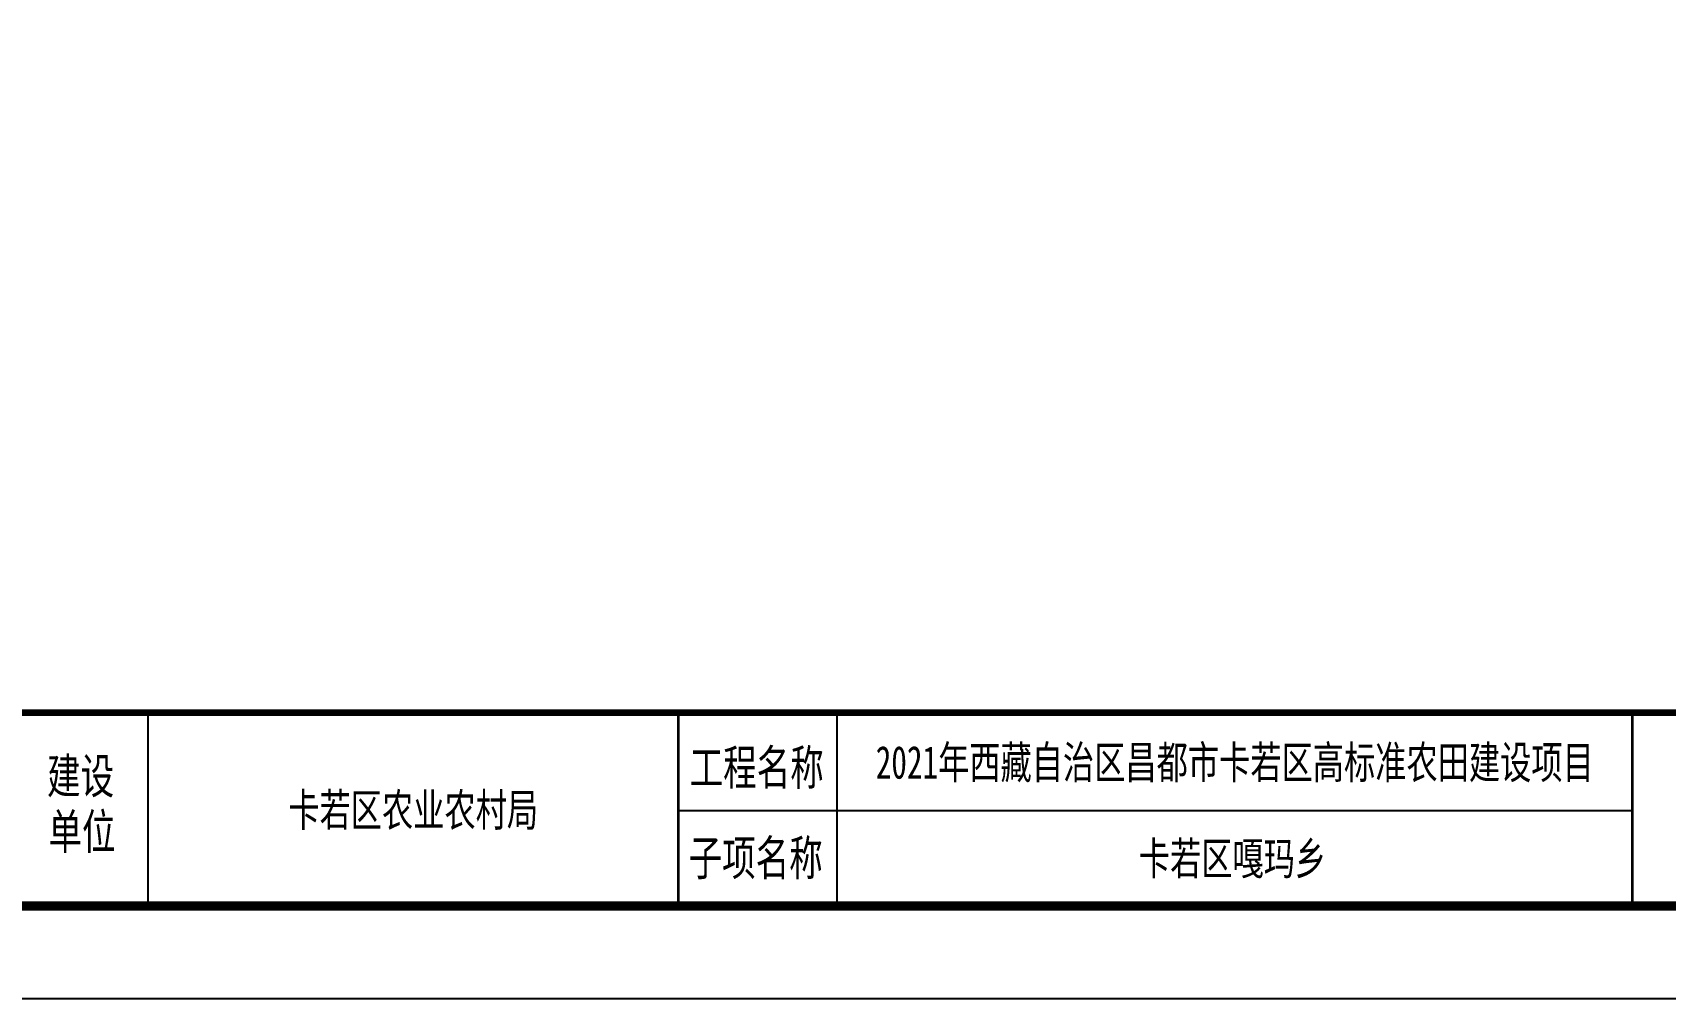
# Model space of a CAD drawing. Extents: x 4283 to 40403, y 1134 to 1764.
# Drawn here: x 4461.5 to 4586.3, y 1136.3 to 1210.1 of the extents above; entities that cross this region are included whole.
import ezdxf
from ezdxf.enums import TextEntityAlignment as Align

# ---------------------------------------------------------------- set-up
doc = ezdxf.new("R2010")
doc.units = 0
for name, color, linetype in [('PUB_TITLE', 4, 'Continuous'), ('S-MODIFY', 4, 'Continuous'), ('华泽绵阳图框', 7, 'Continuous')]:
    doc.layers.add(name, color=color, linetype=linetype)
doc.styles.add('长仿宋', font='', dxfattribs={"width": 0.7, "height": 5})
doc.styles.get('长仿宋').set_extended_font_data('SimSun')

msp = doc.modelspace()

# ---------------------------------------------------------------- linework, layer by layer
at = {"layer": 'PUB_TITLE'}
msp.add_lwpolyline([(4282.53, 1136.33), (4702.53, 1136.33), (4702.53, 1433.33), (4282.53, 1433.33)], close=True, dxfattribs=at)
at = {"layer": 'PUB_TITLE', "color": 7, "const_width": 0.506}
msp.add_lwpolyline([(4300.21, 1143.4), (4695.23, 1143.4), (4695.24, 1158.16), (4300.21, 1158.16)], close=True, dxfattribs=at)
at = {"layer": 'S-MODIFY'}
msp.add_lwpolyline([(4282.53, 1136.33), (4702.53, 1136.33), (4702.53, 1433.33), (4282.53, 1433.33)], close=True, dxfattribs=at)
at = {"layer": '华泽绵阳图框', "color": 7}
for p, q in [((4470.37, 1143.4), (4470.37, 1158.16)), ((4523.04, 1143.4), (4523.04, 1158.16)), ((4510.89, 1150.7), (4583.82, 1150.7))]:
    msp.add_line(p, q, dxfattribs=at)
at = {"layer": '华泽绵阳图框', "color": 7, "const_width": 0.707}
msp.add_lwpolyline([(4300.21, 1143.4), (4695.46, 1143.4), (4695.46, 1426.23), (4300.21, 1426.23)], close=True, dxfattribs=at)
at = {"layer": '华泽绵阳图框', "color": 7, "const_width": 0.506}
msp.add_lwpolyline([(4300.21, 1158.16), (4695.24, 1158.16)], dxfattribs=at)
at = {"layer": '华泽绵阳图框', "color": 7, "const_width": 0.203, "flags": 128}
for points in [[(4510.89, 1143.4), (4510.89, 1158.16)], [(4583.82, 1143.4), (4583.82, 1158.16)]]:
    msp.add_lwpolyline(points, dxfattribs=at)

# ---------------------------------------------------------------- texts
at = {"layer": '华泽绵阳图框', "style": '长仿宋', "width": 0.7}
for s, p in [('工程名称', (4511.76, 1152.64)), ('建设', (4462.64, 1151.99)), ('单位', (4462.75, 1147.74)), ('子项名称', (4511.68, 1145.73))]:
    msp.add_text(s, height=2.685, dxfattribs=at).set_placement(p)
for s, p in [('2021年西藏自治区昌都市卡若区高标准农田建设项目', (4553.43, 1154.43)), ('卡若区农业农村局', (4490.63, 1150.78)), ('卡若区嘎玛乡', (4553.25, 1147.07))]:
    msp.add_text(s, height=2.5, dxfattribs=at).set_placement(p, align=Align.MIDDLE)

doc.saveas('drawing.dxf')
